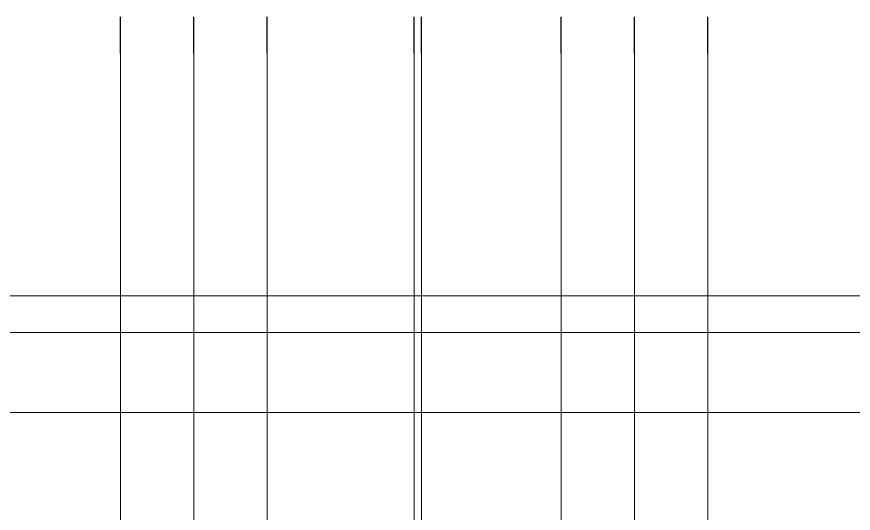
# Model space of a CAD drawing. Extents: x 692141 to 693595, y 1492301 to 1494225.
# Drawn here: x 692430.61 to 692476.18, y 1492403.87 to 1492430.91 of the extents above; entities that cross this region are included whole.
import ezdxf

# ---------------------------------------------------------------- set-up
doc = ezdxf.new("R2010")
doc.units = 0
doc.header["$MEASUREMENT"] = 0
doc.linetypes.add('Centre', pattern=[7937.5, 1587.5, -1190.625, 3968.75, -1190.625])
doc.linetypes.add('Grid Line', pattern=[5556.25, 3175, -793.75, 793.75, -793.75])
doc.layers.add('A-FLOR-LEVL', color=8, linetype='Grid Line', lineweight=5)
doc.layers.add('S-GRID', color=1, linetype='Continuous', lineweight=5)

msp = doc.modelspace()

# ---------------------------------------------------------------- linework, layer by layer
at = {"layer": 'A-FLOR-LEVL', "linetype": 'Centre'}
for p, q in [((692278.3, 1492415.713), (692547.786, 1492415.713)), ((692278.3, 1492413.713), (692547.786, 1492413.713)), ((692278.3, 1492409.363), (692560.613, 1492409.363))]:
    msp.add_line(p, q, dxfattribs=at)
at = {"layer": 'S-GRID', "lineweight": 25}
for p, q in [((692436.258, 1492428.913), (692436.258, 1492430.913)), ((692440.258, 1492428.913), (692440.258, 1492430.913)), ((692444.258, 1492428.913), (692444.258, 1492430.913)), ((692452.258, 1492428.913), (692452.258, 1492430.913)), ((692452.658, 1492428.913), (692452.658, 1492430.913)), ((692460.258, 1492428.913), (692460.258, 1492430.913)), ((692464.258, 1492428.913), (692464.258, 1492430.913)), ((692468.258, 1492428.913), (692468.258, 1492430.913))]:
    msp.add_line(p, q, dxfattribs=at)
at = {"layer": 'S-GRID', "linetype": 'Grid Line'}
for p, q in [((692436.258, 1492366.092), (692436.258, 1492428.913)), ((692440.258, 1492366.092), (692440.258, 1492428.913)), ((692444.258, 1492366.092), (692444.258, 1492428.913)), ((692452.258, 1492366.092), (692452.258, 1492428.913)), ((692452.658, 1492366.092), (692452.658, 1492428.913)), ((692460.258, 1492366.092), (692460.258, 1492428.913)), ((692464.258, 1492366.092), (692464.258, 1492428.913)), ((692468.258, 1492366.092), (692468.258, 1492428.913))]:
    msp.add_line(p, q, dxfattribs=at)

doc.saveas('drawing.dxf')
